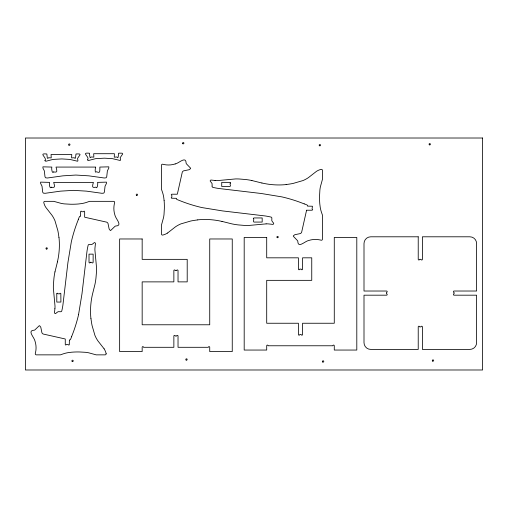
<?xml version="1.0" encoding="UTF-8"?>
<svg xmlns="http://www.w3.org/2000/svg" width="508" height="508" viewBox="0 0 508 508"><rect width="100%" height="100%" fill="white"/><g stroke="black" fill="none" stroke-linecap="round" stroke-linejoin="round"><path stroke-width="0.76" d="M54.902 308.724L54.445 312.985L55.239 313.62A1.746 1.746 0 0 0 56.026 313.265L56.356 312.972A12.357 12.357 0 0 0 56.591 312.725L58.128 311.683L60.795 311.728A1.054 1.054 0 0 0 61.779 310.915A68.11 68.11 0 0 0 62.897 305.168L67.945 262.401L71.317 241.884A148.952 148.952 0 0 1 78.321 219.596M212.109 185.972L212.077 183.598L211.068 182.162A12.357 12.357 0 0 1 210.82 181.928L210.522 181.597A1.746 1.746 0 0 1 210.166 180.81L210.807 180.016L215.068 180.473M212.09 186.176L212.065 186.366A1.054 1.054 0 0 0 212.877 187.35A68.11 68.11 0 0 0 218.618 188.468L261.391 193.516L281.908 196.888A148.952 148.952 0 0 1 304.19 203.892M54.972 271.888L57.455 261.887M78.607 314.319L81.978 293.802L87.027 251.028A68.11 68.11 0 0 1 88.138 245.288A1.054 1.054 0 0 1 89.129 244.475L91.789 244.513L93.332 243.478A12.357 12.357 0 0 1 93.567 243.23L93.891 242.938A1.746 1.746 0 0 1 94.685 242.576L95.479 243.218L95.021 247.479A17.253 17.253 0 0 0 94.92 250.222L96.571 268.065A64.98 64.98 0 0 1 96.514 271.545L95.961 278.136A67.729 67.729 0 0 1 94.964 284.315L92.469 294.316A73.901 73.901 0 0 0 90.907 318.579M306.578 210.229L301.6 232.397L301.034 233.096A3.035 3.035 0 0 1 300.393 233.559L294.799 234.715L293.376 235.807A1.022 1.022 0 0 0 293.326 236.271L297.453 240.563A3.416 3.416 0 0 1 297.764 241.154C297.917 248.831 304.857 241.186 308.712 240.481A21.66 21.66 0 0 1 320.072 239.941L321.1 240.195A1.054 1.054 0 0 0 322.447 239.179L322.447 215.125L321.742 213.1A33.255 33.255 0 0 1 320.211 207.232L319.805 203.949A74.136 74.136 0 0 1 319.564 195.898L319.894 189.979A37.478 37.478 0 0 1 320.383 186.836L322.447 179.324L322.447 170.402A1.054 1.054 0 0 0 321.164 169.367A14.827 14.827 0 0 0 316.401 171.399L308.458 177.597A31.077 31.077 0 0 1 302.933 180.581L293.16 183.42A79.451 79.451 0 0 1 286.156 184.512M78.27 219.577L79.318 216.929A1.054 1.054 0 0 1 80.537 216.287L80.639 211.385L81.223 211.099L81.801 211.734L83.388 211.734L84.195 211.125L84.652 211.677L84.658 217.214L106.826 222.193L107.525 222.758A3.035 3.035 0 0 1 107.988 223.393L109.144 228.994L110.236 230.416A1.022 1.022 0 0 0 110.7 230.467L114.992 226.339A3.416 3.416 0 0 1 115.583 226.028C123.209 225.863 115.659 218.948 114.91 215.081A21.66 21.66 0 0 1 114.37 203.721L114.624 202.686A1.054 1.054 0 0 0 113.608 201.339L89.554 201.339L87.528 202.051A33.255 33.255 0 0 1 81.661 203.581L78.378 203.987A74.136 74.136 0 0 1 70.326 204.229L64.414 203.892A37.478 37.478 0 0 1 61.265 203.41L53.753 201.339L44.831 201.339A1.054 1.054 0 0 0 43.796 202.629A14.827 14.827 0 0 0 45.828 207.391L52.026 215.335A31.077 31.077 0 0 1 55.01 220.859L57.848 230.632A79.451 79.451 0 0 1 58.941 237.63M71.653 336.626L70.606 339.274A1.054 1.054 0 0 1 69.386 339.915L69.285 344.818L68.694 345.103L68.123 344.526L66.535 344.468L65.729 345.078L65.272 344.526L65.265 338.988L43.097 334.01L42.399 333.445A3.035 3.035 0 0 1 41.935 332.804L40.78 327.209L39.681 325.787A1.022 1.022 0 0 0 39.224 325.736L34.925 329.863A3.416 3.416 0 0 1 34.341 330.175C26.714 330.34 34.265 337.255 35.014 341.122A21.66 21.66 0 0 1 35.554 352.482L35.3 353.511A1.054 1.054 0 0 0 36.316 354.857L60.369 354.857L62.395 354.152A33.255 33.255 0 0 1 68.256 352.622L71.545 352.215A74.136 74.136 0 0 1 79.597 351.974L85.509 352.311A37.478 37.478 0 0 1 88.659 352.793L96.171 354.857L105.093 354.857A1.054 1.054 0 0 0 106.128 353.574M167.519 233.051L175.457 226.835A31.077 31.077 0 0 1 180.975 223.857L190.754 221.012A79.451 79.451 0 0 1 197.752 219.92M175.203 163.951C179.057 163.252 185.998 155.6 186.15 163.278A3.416 3.416 0 0 0 186.455 163.868L190.589 168.167A1.022 1.022 0 0 1 190.538 168.624L189.116 169.716L183.515 170.879A3.035 3.035 0 0 0 182.874 171.342L182.315 172.034L177.33 194.208L171.793 194.208L171.24 194.666L171.85 195.472L171.85 197.06L171.221 197.637L171.507 198.222L176.409 198.33A1.054 1.054 0 0 0 177.051 199.542L179.699 200.59A148.952 148.952 0 0 0 201.994 207.588L222.523 210.915L265.29 215.964A68.11 68.11 0 0 1 271.037 217.081A1.054 1.054 0 0 1 271.844 218.065L271.805 220.732L272.847 222.269A12.357 12.357 0 0 1 273.094 222.504L273.387 222.834A1.746 1.746 0 0 1 273.742 223.622L273.107 224.415L268.84 223.958A17.253 17.253 0 0 0 266.103 223.857M266.103 223.888L248.253 225.508A64.98 64.98 0 0 1 244.78 225.45L238.189 224.904A67.729 67.729 0 0 1 232.004 223.901L222.009 221.405M306.61 210.229L312.115 210.223L312.68 209.709L312.058 208.959L312.458 206.248L307.505 206.108A1.054 1.054 0 0 0 306.864 204.889L304.209 203.841M251.904 180.543L261.906 183.026M104.108 348.799L97.898 340.868A31.077 31.077 0 0 1 94.913 335.344L92.075 325.571A79.451 79.451 0 0 1 90.983 318.573M164.103 200.482L163.703 197.199A33.255 33.255 0 0 0 162.173 191.332L161.461 189.306L161.461 165.252A1.054 1.054 0 0 1 162.808 164.236L163.843 164.497A21.66 21.66 0 0 0 175.196 163.932M78.651 314.331A148.952 148.952 0 0 1 71.603 336.607M104.096 348.812A14.827 14.827 0 0 1 106.121 353.574M215.068 180.454A17.253 17.253 0 0 0 217.811 180.575L235.655 178.924A64.98 64.98 0 0 1 239.128 178.981L245.72 179.534A67.729 67.729 0 0 1 251.904 180.531M286.169 184.588A73.901 73.901 0 0 1 261.912 182.988M197.745 219.843A73.901 73.901 0 0 1 222.002 221.444M167.513 233.039A14.827 14.827 0 0 1 162.744 235.058A1.054 1.054 0 0 1 161.461 234.036L161.461 225.108L163.532 217.595A37.478 37.478 0 0 0 164.014 214.452L164.351 208.534A74.136 74.136 0 0 0 164.116 200.482M54.883 308.718A17.253 17.253 0 0 0 55.004 305.981L53.353 288.138A64.98 64.98 0 0 1 53.41 284.658L53.962 278.066A67.729 67.729 0 0 1 54.959 271.888M59.017 237.623A73.901 73.901 0 0 1 57.417 261.88M44.952 160.719L45.828 161.271L53.003 159.417L61.862 158.928L69.869 159.417L77.527 161.233L77.921 160.846L77.584 158.363L80.124 154.661L79.477 153.956L76.956 153.918A22.866 22.866 0 0 0 75.959 154.007L75.546 157.924L75.032 158.426L74.289 157.734L71.59 157.905L71.768 154.47L51.054 154.47L51.232 157.905L48.527 157.734L47.847 158.433L47.288 157.982L46.863 154A23.07 23.07 0 0 0 45.904 153.918C38.303 153.226 47.517 157.721 44.952 160.719M87.573 159.963L88.456 160.509L95.625 158.661L104.483 158.172L112.497 158.661L120.155 160.477L120.548 160.09L120.206 157.601L122.746 153.899L122.098 153.194L119.577 153.162A22.866 22.866 0 0 0 118.58 153.245L118.167 157.162L117.659 157.671L116.916 156.978L114.262 157.194L114.389 153.708L93.682 153.708L93.853 157.143L91.154 156.978L90.475 157.677L89.903 157.162L89.484 153.245A23.07 23.07 0 0 0 88.525 153.162C80.924 152.464 90.145 156.966 87.573 159.963M51.321 187.23C49.53 189.808 49.092 182.74 49.536 182.378L40.589 182.137L40.596 183.388L42.012 186.169L42.666 192.075L43.275 193.104L45.072 193.307L60.604 191.135L73.533 190.354L86.462 191.135L101.994 193.307L103.791 193.104L104.4 192.075L105.054 186.169L106.47 183.388L106.477 182.137L97.542 182.378C98.165 182.772 97.384 189.916 95.758 187.173C92.545 187.846 91.84 187.503 93.396 182.378L53.683 182.378C55.378 187.789 54.394 187.649 51.321 187.23M53.651 171.933C51.886 174.498 51.384 167.45 51.867 167.075L42.92 166.84L42.926 168.091L44.342 170.872L44.996 176.778L45.599 177.8L47.396 178.003L62.935 175.838L75.863 175.057L88.792 175.838L104.324 178.003L106.121 177.8L106.724 176.778L107.379 170.872L108.801 168.091L108.801 166.84L99.866 167.075C99.911 173.088 99.835 172.917 96.507 171.768C94.234 174.225 95.517 166.694 95.726 167.075L56.013 167.075C57.664 172.307 56.756 172.441 53.651 171.933M56.794 293.757L56.788 302.063L60.909 302.063L60.839 293.529L60.16 293.192L59.646 293.815L58.058 293.815L57.423 293.186L56.794 293.757M90.278 262.382L89.7 263.017L89.021 262.503L89.008 254.14L93.135 254.14L93.135 262.382C92.653 264.096 91.211 261.43 90.278 262.382M230.607 182.994C228.962 184.067 231.458 185.668 229.972 186.48L221.729 186.48L221.729 182.359L230.029 182.366L230.607 182.994M253.308 218.529C254.73 219.666 252.495 221.259 253.936 222.072L262.179 222.072L262.179 217.951L253.879 217.951L253.308 218.529M482.6 138.011L25.4 138.011L25.4 369.989L482.6 369.989L482.6 138.011M418.224 236.798L370.757 236.798A6.756 6.756 0 0 0 364.001 243.554L364.001 291.021L386.525 291.021A0.673 0.673 0 0 1 387.198 291.694A0.673 0.673 0 0 1 386.525 292.373L386.525 293.834A0.673 0.673 0 0 1 387.198 294.513A0.673 0.673 0 0 1 386.525 295.186L364.001 295.186L364.001 342.652A6.756 6.756 0 0 0 370.757 349.409L418.224 349.409L418.224 326.885A0.673 0.673 0 0 1 418.897 326.212A0.673 0.673 0 0 1 419.576 326.885L421.037 326.885A0.673 0.673 0 0 1 421.716 326.212A0.673 0.673 0 0 1 422.389 326.885L422.389 349.409L469.856 349.409A6.756 6.756 0 0 0 476.612 342.652L476.612 295.186L454.089 295.186A0.673 0.673 0 0 1 453.415 294.513A0.673 0.673 0 0 1 454.089 293.834L454.089 292.373A0.673 0.673 0 0 1 453.415 291.694A0.673 0.673 0 0 1 454.089 291.021L476.612 291.021L476.612 243.554A6.756 6.756 0 0 0 469.856 236.798L422.389 236.798L422.389 259.321A0.673 0.673 0 0 1 421.716 259.994A0.673 0.673 0 0 1 421.037 259.321L419.576 259.321A0.673 0.673 0 0 1 418.897 259.994A0.673 0.673 0 0 1 418.224 259.321L418.224 236.798M266.706 237.439L244.189 237.439L244.189 350.05L266.706 350.05L266.706 345.77A0.673 0.673 0 0 1 267.386 345.097A0.673 0.673 0 0 1 268.059 345.77L332.924 345.77A0.673 0.673 0 0 1 333.597 345.097A0.673 0.673 0 0 1 334.277 345.77L334.277 350.05L356.8 350.05L356.8 237.439L334.277 237.439L334.277 323.247L302.577 323.247L302.577 334.512A0.673 0.673 0 0 1 301.898 335.185A0.673 0.673 0 0 1 301.225 334.512L299.758 334.512A0.673 0.673 0 0 1 299.085 335.185A0.673 0.673 0 0 1 298.406 334.512L298.406 323.247L266.706 323.247L266.706 280.346L311.753 280.346L311.753 257.823L302.577 257.823L302.577 269.081A0.673 0.673 0 0 1 301.898 269.761A0.673 0.673 0 0 1 301.225 269.081L299.758 269.081A0.673 0.673 0 0 1 299.085 269.761A0.673 0.673 0 0 1 298.406 269.081L298.406 257.823L266.706 257.823L266.706 237.439M142.164 238.97L119.64 238.97L119.64 351.58L142.164 351.58L142.164 347.301A0.673 0.673 0 0 1 142.837 346.627A0.673 0.673 0 0 1 143.516 347.301L173.863 347.301L173.863 336.042A0.673 0.673 0 0 1 174.536 335.363A0.673 0.673 0 0 1 175.216 336.042L176.676 336.042A0.673 0.673 0 0 1 177.356 335.363A0.673 0.673 0 0 1 178.029 336.042L178.029 347.301L208.375 347.301A0.673 0.673 0 0 1 209.055 346.627A0.673 0.673 0 0 1 209.728 347.301L209.728 351.58L232.251 351.58L232.251 238.97L209.728 238.97L209.728 324.777L142.164 324.777L142.164 281.876L173.863 281.876L173.863 270.612A0.673 0.673 0 0 1 174.536 269.939A0.673 0.673 0 0 1 175.216 270.612L176.676 270.612A0.673 0.673 0 0 1 177.356 269.939A0.673 0.673 0 0 1 178.029 270.612L178.029 281.876L187.204 281.876L187.204 259.353L142.164 259.353L142.164 238.97M136.569 195.351A0.673 0.673 0 0 0 137.579 194.767A0.673 0.673 0 0 0 136.569 194.183A0.673 0.673 0 0 0 136.569 195.351M68.929 145.155A0.673 0.673 0 0 0 69.977 144.64A0.673 0.673 0 0 0 69.012 143.986A0.673 0.673 0 0 0 68.929 145.155M182.861 143.751A0.673 0.673 0 0 0 183.915 143.237A0.673 0.673 0 0 0 182.944 142.583A0.673 0.673 0 0 0 182.861 143.751M429.4 144.824A0.673 0.673 0 0 0 430.409 144.24A0.673 0.673 0 0 0 429.4 143.656A0.673 0.673 0 0 0 429.4 144.824M319.519 145.752A0.673 0.673 0 0 0 320.529 145.167A0.673 0.673 0 0 0 319.519 144.583A0.673 0.673 0 0 0 319.519 145.752M72.219 361.467A0.673 0.673 0 0 0 73.235 360.877A0.673 0.673 0 0 0 72.219 360.293A0.673 0.673 0 0 0 72.219 361.467M186.15 360.064A0.673 0.673 0 0 0 187.166 359.48A0.673 0.673 0 0 0 186.15 358.896A0.673 0.673 0 0 0 186.15 360.064M432.613 361.086A0.673 0.673 0 0 0 433.661 360.578A0.673 0.673 0 0 0 432.695 359.924A0.673 0.673 0 0 0 432.613 361.086M322.771 362.039A0.673 0.673 0 0 0 323.78 361.455A0.673 0.673 0 0 0 322.771 360.87A0.673 0.673 0 0 0 322.771 362.039M277.235 237.636A0.673 0.673 0 0 0 278.251 237.052A0.673 0.673 0 0 0 277.235 236.468A0.673 0.673 0 0 0 277.235 237.636M46.311 249.015A0.673 0.673 0 0 0 47.327 248.431A0.673 0.673 0 0 0 46.311 247.847A0.673 0.673 0 0 0 46.311 249.015"/></g></svg>
